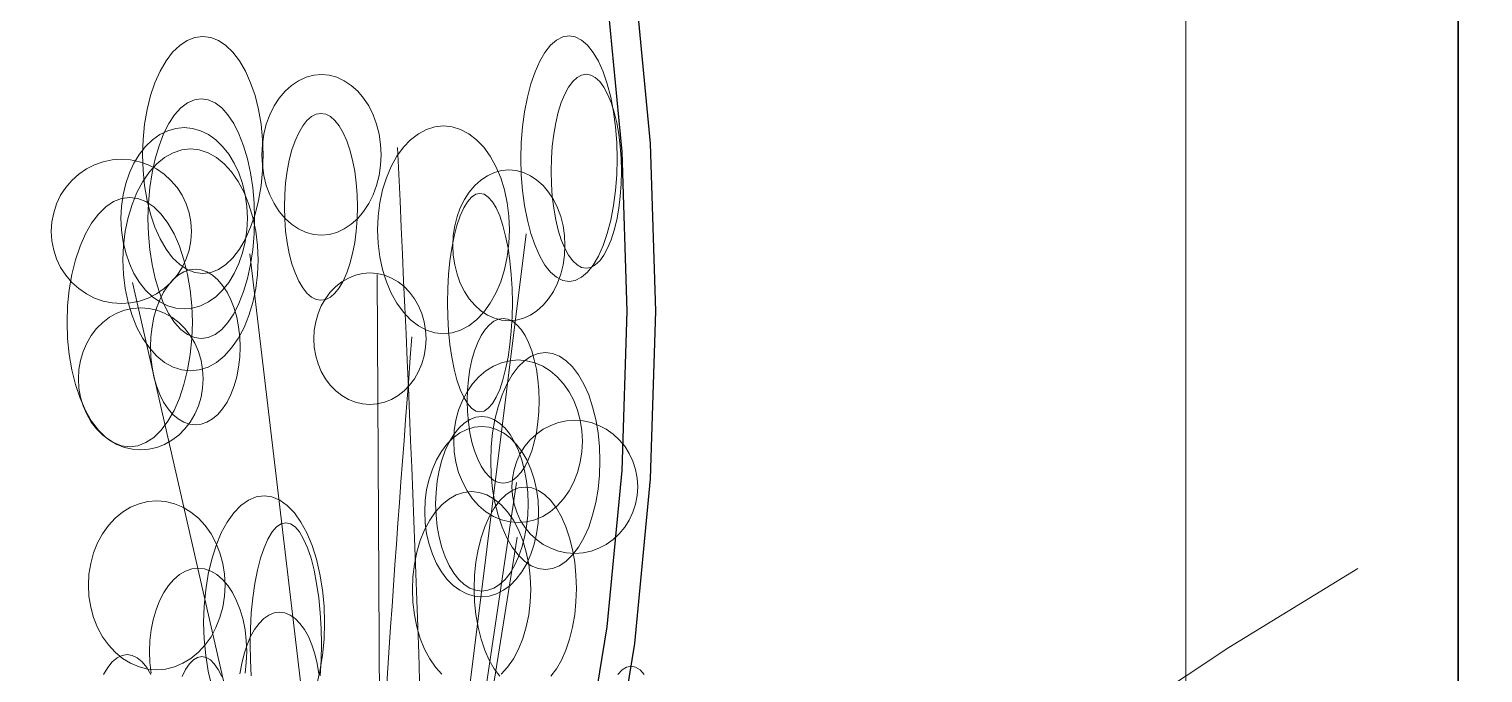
# Model space of a CAD drawing. Header units: millimetres. Extents: x -1800 to 33200, y -8500 to 38400.
# Drawn here: x 14531 to 16720, y 1922 to 2891 of the extents above; entities that cross this region are included whole.
import ezdxf

# ---------------------------------------------------------------- set-up
doc = ezdxf.new("R2010")
doc.units = ezdxf.units.MM
for name, color, linetype, lineweight in [('E-COLUMN', 7, 'Continuous', 30), ('E-GLASS', 4, 'Continuous', 13), ('E-LANDSCAPE', 8, 'Continuous', 9), ('E-PLANT', 3, 'Continuous', 13), ('E-WALL', 7, 'Continuous', 25)]:
    doc.layers.add(name, color=color, linetype=linetype, lineweight=lineweight)

msp = doc.modelspace()

# ---------------------------------------------------------------- linework, layer by layer
at = {"layer": 'E-COLUMN'}
msp.add_lwpolyline([(16682.7, 5803.3), (16898.5, 5803.3), (16898.5, 0), (16682.7, 0)], close=True, dxfattribs=at)
at = {"layer": 'E-GLASS'}
msp.add_line((16272.7, 4691), (16272.7, 241.8), dxfattribs=at)
at = {"layer": 'E-LANDSCAPE'}
msp.add_lwpolyline([(13229.6, 1552.9), (13423.9, 1665.5), (13618.1, 1631.5), (13812.3, 1596.3), (14006.6, 1586.9), (14200.8, 1468.2), (14395, 1137.4), (14589.3, 1253.8), (14783.5, 1524.7), (14977.7, 1657.9), (15172, 1892.6), (15366.2, 1834.8), (15560.5, 1830.8), (15754.7, 1649.7), (15948.9, 1605.1), (16143.2, 1831.1), (16337.4, 1960), (16531.6, 2079)], dxfattribs=at)
at = {"layer": 'E-PLANT'}
for q in [(15279.6, 2583), (14863.5, 2552.8), (15054.9, 2521.9), (14686.8, 2509.5), (15264.8, 2208.3), (15265.6, 2125.9)]:
    msp.add_line((15064.1, 858.4), q, dxfattribs=at)
for points in [[(14883.2, 2701.7), (14882.5, 2678.4), (14880.2, 2655.5), (14876.3, 2633.3), (14871.1, 2612.4), (14864.5, 2592.9), (14856.6, 2575.4), (14847.7, 2559.9), (14837.8, 2547), (14827.2, 2536.6), (14815.9, 2529.1), (14804.3, 2524.6), (14792.4, 2523), (14780.6, 2524.6), (14768.9, 2529.1), (14757.7, 2536.6), (14747, 2547), (14737.2, 2559.9), (14728.2, 2575.4), (14720.4, 2592.9), (14713.8, 2612.4), (14708.5, 2633.3), (14704.7, 2655.5), (14702.4, 2678.4), (14701.6, 2701.7), (14702.4, 2725), (14704.7, 2748), (14708.5, 2770.1), (14713.8, 2791.1), (14720.4, 2810.5), (14728.2, 2828.1), (14737.2, 2843.5), (14747, 2856.5), (14757.7, 2866.8), (14768.9, 2874.3), (14780.6, 2878.9), (14792.4, 2880.4), (14804.3, 2878.9), (14815.9, 2874.3), (14827.2, 2866.8), (14837.8, 2856.5), (14847.7, 2843.5), (14856.6, 2828.1), (14864.5, 2810.5), (14871.1, 2791.1), (14876.3, 2770.1), (14880.2, 2748), (14882.5, 2725), (14883.2, 2701.7)], [(15416.4, 2696.1), (15415.8, 2672), (15413.9, 2648.3), (15410.9, 2625.4), (15406.7, 2603.7), (15401.4, 2583.5), (15395.2, 2565.3), (15388.1, 2549.4), (15380.2, 2536), (15371.7, 2525.3), (15362.7, 2517.5), (15353.4, 2512.8), (15344, 2511.2), (15334.5, 2512.8), (15325.2, 2517.5), (15316.2, 2525.3), (15307.7, 2536), (15299.9, 2549.4), (15292.7, 2565.3), (15286.5, 2583.5), (15281.2, 2603.7), (15277, 2625.4), (15274, 2648.3), (15272.1, 2672), (15271.5, 2696.1), (15272.1, 2720.3), (15274, 2744), (15277, 2766.9), (15281.2, 2788.6), (15286.5, 2808.7), (15292.7, 2826.9), (15299.9, 2842.9), (15307.7, 2856.3), (15316.2, 2867), (15325.2, 2874.8), (15334.5, 2879.5), (15344, 2881.1), (15353.4, 2879.5), (15362.7, 2874.8), (15371.7, 2867), (15380.2, 2856.3), (15388.1, 2842.9), (15395.2, 2826.9), (15401.4, 2808.7), (15406.7, 2788.6), (15410.9, 2766.9), (15413.9, 2744), (15415.8, 2720.3), (15416.4, 2696.1)], [(15060.9, 2702), (15060.1, 2686.2), (15057.8, 2670.7), (15054, 2655.7), (15048.8, 2641.5), (15042.3, 2628.4), (15034.6, 2616.5), (15025.7, 2606.1), (15016, 2597.3), (15005.4, 2590.3), (14994.3, 2585.2), (14982.8, 2582.1), (14971.1, 2581.1), (14959.4, 2582.1), (14947.9, 2585.2), (14936.7, 2590.3), (14926.2, 2597.3), (14916.4, 2606.1), (14907.6, 2616.5), (14899.9, 2628.4), (14893.3, 2641.5), (14888.1, 2655.7), (14884.4, 2670.7), (14882.1, 2686.2), (14881.3, 2702), (14882.1, 2717.7), (14884.4, 2733.2), (14888.1, 2748.2), (14893.3, 2762.4), (14899.9, 2775.5), (14907.6, 2787.4), (14916.4, 2797.8), (14926.2, 2806.6), (14936.7, 2813.6), (14947.9, 2818.7), (14959.4, 2821.8), (14971.1, 2822.8), (14982.8, 2821.8), (14994.3, 2818.7), (15005.4, 2813.6), (15016, 2806.6), (15025.7, 2797.8), (15034.6, 2787.4), (15042.3, 2775.5), (15048.8, 2762.4), (15054, 2748.2), (15057.8, 2733.2), (15060.1, 2717.7), (15060.9, 2702)], [(15422.8, 2677.3), (15422.3, 2658.2), (15421, 2639.4), (15418.7, 2621.4), (15415.7, 2604.2), (15411.8, 2588.3), (15407.3, 2574), (15402.1, 2561.4), (15396.3, 2550.7), (15390.1, 2542.3), (15383.5, 2536.1), (15376.7, 2532.4), (15369.8, 2531.2), (15362.9, 2532.4), (15356.1, 2536.1), (15349.5, 2542.3), (15343.3, 2550.7), (15337.5, 2561.4), (15332.3, 2574), (15327.8, 2588.3), (15323.9, 2604.2), (15320.8, 2621.4), (15318.6, 2639.4), (15317.3, 2658.2), (15316.8, 2677.3), (15317.3, 2696.3), (15318.6, 2715.1), (15320.8, 2733.2), (15323.9, 2750.3), (15327.8, 2766.2), (15332.3, 2780.6), (15337.5, 2793.2), (15343.3, 2803.8), (15349.5, 2812.2), (15356.1, 2818.4), (15362.9, 2822.1), (15369.8, 2823.3), (15376.7, 2822.1), (15383.5, 2818.4), (15390.1, 2812.2), (15396.3, 2803.8), (15402.1, 2793.2), (15407.3, 2780.6), (15411.8, 2766.2), (15415.7, 2750.3), (15418.7, 2733.2), (15421, 2715.1), (15422.3, 2696.3), (15422.8, 2677.3)], [(14870.4, 2605.8), (14869.8, 2582.2), (14867.7, 2559.1), (14864.3, 2536.7), (14859.7, 2515.5), (14853.9, 2495.9), (14846.9, 2478.2), (14839, 2462.6), (14830.3, 2449.5), (14820.9, 2439), (14810.9, 2431.4), (14800.6, 2426.8), (14790.2, 2425.3), (14779.7, 2426.8), (14769.4, 2431.4), (14759.4, 2439), (14750, 2449.5), (14741.3, 2462.6), (14733.4, 2478.2), (14726.5, 2495.9), (14720.6, 2515.5), (14716, 2536.7), (14712.6, 2559.1), (14710.6, 2582.2), (14709.9, 2605.8), (14710.6, 2629.3), (14712.6, 2652.5), (14716, 2674.9), (14720.6, 2696), (14726.5, 2715.7), (14733.4, 2733.4), (14741.3, 2749), (14750, 2762.1), (14759.4, 2772.5), (14769.4, 2780.1), (14779.7, 2784.7), (14790.2, 2786.3), (14800.6, 2784.7), (14810.9, 2780.1), (14820.9, 2772.5), (14830.3, 2762.1), (14839, 2749), (14846.9, 2733.4), (14853.9, 2715.7), (14859.7, 2696), (14864.3, 2674.9), (14867.7, 2652.5), (14869.8, 2629.3), (14870.4, 2605.8)], [(15025.5, 2623.6), (15025, 2605.2), (15023.6, 2587.2), (15021.3, 2569.7), (15018.1, 2553.2), (15014.1, 2537.9), (15009.4, 2524.1), (15004, 2511.9), (14998, 2501.7), (14991.5, 2493.6), (14984.7, 2487.7), (14977.6, 2484.1), (14970.4, 2482.9), (14963.2, 2484.1), (14956.2, 2487.7), (14949.3, 2493.6), (14942.9, 2501.7), (14936.9, 2511.9), (14931.5, 2524.1), (14926.7, 2537.9), (14922.7, 2553.2), (14919.5, 2569.7), (14917.2, 2587.2), (14915.8, 2605.2), (14915.3, 2623.6), (14915.8, 2642), (14917.2, 2660), (14919.5, 2677.4), (14922.7, 2694), (14926.7, 2709.3), (14931.5, 2723.1), (14936.9, 2735.2), (14942.9, 2745.5), (14949.3, 2753.6), (14956.2, 2759.5), (14963.2, 2763.1), (14970.4, 2764.3), (14977.6, 2763.1), (14984.7, 2759.5), (14991.5, 2753.6), (14998, 2745.5), (15004, 2735.2), (15009.4, 2723.1), (15014.1, 2709.3), (15018.1, 2694), (15021.3, 2677.4), (15023.6, 2660), (15025, 2642), (15025.5, 2623.6)], [(14859.6, 2606.4), (14858.8, 2588.6), (14856.3, 2571.1), (14852.3, 2554.2), (14846.8, 2538.2), (14839.9, 2523.3), (14831.7, 2509.9), (14822.3, 2498.1), (14812, 2488.2), (14800.8, 2480.3), (14789, 2474.6), (14776.8, 2471.1), (14764.4, 2469.9), (14751.9, 2471.1), (14739.7, 2474.6), (14727.9, 2480.3), (14716.8, 2488.2), (14706.4, 2498.1), (14697, 2509.9), (14688.8, 2523.3), (14681.9, 2538.2), (14676.4, 2554.2), (14672.4, 2571.1), (14670, 2588.6), (14669.2, 2606.4), (14670, 2624.2), (14672.4, 2641.8), (14676.4, 2658.7), (14681.9, 2674.7), (14688.8, 2689.5), (14697, 2703), (14706.4, 2714.7), (14716.8, 2724.7), (14727.9, 2732.6), (14739.7, 2738.3), (14751.9, 2741.8), (14764.4, 2742.9), (14776.8, 2741.8), (14789, 2738.3), (14800.8, 2732.6), (14812, 2724.7), (14822.3, 2714.7), (14831.7, 2703), (14839.9, 2689.5), (14846.8, 2674.7), (14852.3, 2658.7), (14856.3, 2641.8), (14858.8, 2624.2), (14859.6, 2606.4)], [(15254.4, 2589), (15253.5, 2568.6), (15251, 2548.5), (15246.8, 2529.1), (15241.1, 2510.8), (15233.8, 2493.7), (15225.3, 2478.3), (15215.5, 2464.8), (15204.7, 2453.5), (15193, 2444.4), (15180.7, 2437.8), (15168, 2433.8), (15155, 2432.5), (15142, 2433.8), (15129.3, 2437.8), (15117, 2444.4), (15105.3, 2453.5), (15094.5, 2464.8), (15084.7, 2478.3), (15076.2, 2493.7), (15069, 2510.8), (15063.2, 2529.1), (15059, 2548.5), (15056.5, 2568.6), (15055.6, 2589), (15056.5, 2609.5), (15059, 2629.6), (15063.2, 2649), (15069, 2667.3), (15076.2, 2684.4), (15084.7, 2699.7), (15094.5, 2713.3), (15105.3, 2724.6), (15117, 2733.7), (15129.3, 2740.3), (15142, 2744.3), (15155, 2745.6), (15168, 2744.3), (15180.7, 2740.3), (15193, 2733.7), (15204.7, 2724.6), (15215.5, 2713.3), (15225.3, 2699.7), (15233.8, 2684.4), (15241.1, 2667.3), (15246.8, 2649), (15251, 2629.6), (15253.5, 2609.5), (15254.4, 2589)], [(14775.4, 2586.7), (14774.5, 2572.5), (14771.8, 2558.6), (14767.4, 2545.1), (14761.3, 2532.3), (14753.6, 2520.5), (14744.5, 2509.8), (14734.1, 2500.5), (14722.6, 2492.6), (14710.3, 2486.3), (14697.2, 2481.7), (14683.6, 2478.9), (14669.9, 2478), (14656.1, 2478.9), (14642.5, 2481.7), (14629.5, 2486.3), (14617.1, 2492.6), (14605.6, 2500.5), (14595.2, 2509.8), (14586.1, 2520.5), (14578.4, 2532.3), (14572.3, 2545.1), (14567.9, 2558.6), (14565.2, 2572.5), (14564.3, 2586.7), (14565.2, 2600.9), (14567.9, 2614.8), (14572.3, 2628.3), (14578.4, 2641), (14586.1, 2652.8), (14595.2, 2663.5), (14605.6, 2672.9), (14617.1, 2680.8), (14629.5, 2687.1), (14642.5, 2691.6), (14656.1, 2694.4), (14669.9, 2695.3), (14683.6, 2694.4), (14697.2, 2691.6), (14710.3, 2687.1), (14722.6, 2680.8), (14734.1, 2672.9), (14744.5, 2663.5), (14753.6, 2652.8), (14761.3, 2641), (14767.4, 2628.3), (14771.8, 2614.8), (14774.5, 2600.9), (14775.4, 2586.7)], [(14875.7, 2543.7), (14874.8, 2521.9), (14872.2, 2500.4), (14867.9, 2479.7), (14862, 2460.1), (14854.6, 2441.9), (14845.9, 2425.5), (14835.9, 2411.1), (14824.8, 2398.9), (14812.9, 2389.3), (14800.3, 2382.2), (14787.2, 2378), (14773.9, 2376.5), (14760.7, 2378), (14747.6, 2382.2), (14735, 2389.3), (14723.1, 2398.9), (14712, 2411.1), (14702, 2425.5), (14693.3, 2441.9), (14685.9, 2460.1), (14680, 2479.7), (14675.7, 2500.4), (14673.1, 2521.9), (14672.2, 2543.7), (14673.1, 2565.5), (14675.7, 2586.9), (14680, 2607.6), (14685.9, 2627.2), (14693.3, 2645.4), (14702, 2661.9), (14712, 2676.3), (14723.1, 2688.4), (14735, 2698.1), (14747.6, 2705.1), (14760.7, 2709.4), (14773.9, 2710.8), (14787.2, 2709.4), (14800.3, 2705.1), (14812.9, 2698.1), (14824.8, 2688.4), (14835.9, 2676.3), (14845.9, 2661.9), (14854.6, 2645.4), (14862, 2627.2), (14867.9, 2607.6), (14872.2, 2586.9), (14874.8, 2565.5), (14875.7, 2543.7)], [(15337.8, 2565.5), (15337.1, 2550.7), (15334.9, 2536.1), (15331.4, 2522), (15326.5, 2508.7), (15320.4, 2496.3), (15313.1, 2485.2), (15304.8, 2475.4), (15295.6, 2467.1), (15285.7, 2460.5), (15275.2, 2455.8), (15264.4, 2452.9), (15253.4, 2451.9), (15242.3, 2452.9), (15231.5, 2455.8), (15221, 2460.5), (15211.1, 2467.1), (15202, 2475.4), (15193.6, 2485.2), (15186.4, 2496.3), (15180.2, 2508.7), (15175.3, 2522), (15171.8, 2536.1), (15169.6, 2550.7), (15168.9, 2565.5), (15169.6, 2580.3), (15171.8, 2594.9), (15175.3, 2609), (15180.2, 2622.3), (15186.4, 2634.6), (15193.6, 2645.8), (15202, 2655.6), (15211.1, 2663.9), (15221, 2670.4), (15231.5, 2675.2), (15242.3, 2678.1), (15253.4, 2679.1), (15264.4, 2678.1), (15275.2, 2675.2), (15285.7, 2670.4), (15295.6, 2663.9), (15304.8, 2655.6), (15313.1, 2645.8), (15320.4, 2634.6), (15326.5, 2622.3), (15331.4, 2609), (15334.9, 2594.9), (15337.1, 2580.3), (15337.8, 2565.5)], [(14776.8, 2450), (14776, 2425.5), (14773.5, 2401.4), (14769.6, 2378.1), (14764.1, 2356), (14757.3, 2335.6), (14749.1, 2317.1), (14739.9, 2300.9), (14729.6, 2287.3), (14718.5, 2276.4), (14706.8, 2268.5), (14694.7, 2263.7), (14682.4, 2262.1), (14670.1, 2263.7), (14658, 2268.5), (14646.3, 2276.4), (14635.3, 2287.3), (14625, 2300.9), (14615.7, 2317.1), (14607.6, 2335.6), (14600.7, 2356), (14595.3, 2378.1), (14591.3, 2401.4), (14588.9, 2425.5), (14588.1, 2450), (14588.9, 2474.5), (14591.3, 2498.6), (14595.3, 2521.9), (14600.7, 2543.9), (14607.6, 2564.4), (14615.7, 2582.8), (14625, 2599.1), (14635.3, 2612.7), (14646.3, 2623.6), (14658, 2631.5), (14670.1, 2636.3), (14682.4, 2637.9), (14694.7, 2636.3), (14706.8, 2631.5), (14718.5, 2623.6), (14729.6, 2612.7), (14739.9, 2599.1), (14749.1, 2582.8), (14757.3, 2564.4), (14764.1, 2543.9), (14769.6, 2521.9), (14773.5, 2498.6), (14776, 2474.5), (14776.8, 2450)], [(15258.6, 2479.3), (15258.2, 2457.8), (15257, 2436.7), (15254.9, 2416.3), (15252.1, 2397), (15248.5, 2379.1), (15244.3, 2362.9), (15239.5, 2348.7), (15234.2, 2336.8), (15228.5, 2327.2), (15222.4, 2320.3), (15216.1, 2316.1), (15209.8, 2314.7), (15203.4, 2316.1), (15197.1, 2320.3), (15191, 2327.2), (15185.3, 2336.8), (15180, 2348.7), (15175.2, 2362.9), (15171, 2379.1), (15167.4, 2397), (15164.6, 2416.3), (15162.5, 2436.7), (15161.3, 2457.8), (15160.9, 2479.3), (15161.3, 2500.8), (15162.5, 2521.9), (15164.6, 2542.3), (15167.4, 2561.6), (15171, 2579.5), (15175.2, 2595.7), (15180, 2609.9), (15185.3, 2621.9), (15191, 2631.4), (15197.1, 2638.3), (15203.4, 2642.5), (15209.8, 2643.9), (15216.1, 2642.5), (15222.4, 2638.3), (15228.5, 2631.4), (15234.2, 2621.9), (15239.5, 2609.9), (15244.3, 2595.7), (15248.5, 2579.5), (15252.1, 2561.6), (15254.9, 2542.3), (15257, 2521.9), (15258.2, 2500.8), (15258.6, 2479.3)], [(14848.7, 2412.4), (14848.2, 2397.1), (14846.4, 2382.1), (14843.6, 2367.6), (14839.7, 2353.9), (14834.8, 2341.1), (14829, 2329.6), (14822.3, 2319.5), (14815, 2311), (14807.1, 2304.3), (14798.7, 2299.3), (14790.1, 2296.3), (14781.3, 2295.3), (14772.4, 2296.3), (14763.8, 2299.3), (14755.4, 2304.3), (14747.5, 2311), (14740.2, 2319.5), (14733.5, 2329.6), (14727.7, 2341.1), (14722.8, 2353.9), (14718.9, 2367.6), (14716.1, 2382.1), (14714.4, 2397.1), (14713.8, 2412.4), (14714.4, 2427.7), (14716.1, 2442.7), (14718.9, 2457.2), (14722.8, 2470.9), (14727.7, 2483.7), (14733.5, 2495.2), (14740.2, 2505.3), (14747.5, 2513.8), (14755.4, 2520.5), (14763.8, 2525.5), (14772.4, 2528.5), (14781.3, 2529.5), (14790.1, 2528.5), (14798.7, 2525.5), (14807.1, 2520.5), (14815, 2513.8), (14822.3, 2505.3), (14829, 2495.2), (14834.8, 2483.7), (14839.7, 2470.9), (14843.6, 2457.2), (14846.4, 2442.7), (14848.2, 2427.7), (14848.7, 2412.4)], [(15128.7, 2425), (15128, 2412.1), (15125.8, 2399.4), (15122.3, 2387.2), (15117.4, 2375.6), (15111.2, 2364.8), (15103.9, 2355.1), (15095.6, 2346.5), (15086.4, 2339.3), (15076.5, 2333.6), (15066, 2329.5), (15055.2, 2326.9), (15044.2, 2326.1), (15033.1, 2326.9), (15022.3, 2329.5), (15011.8, 2333.6), (15001.9, 2339.3), (14992.7, 2346.5), (14984.4, 2355.1), (14977.1, 2364.8), (14970.9, 2375.6), (14966, 2387.2), (14962.5, 2399.4), (14960.3, 2412.1), (14959.6, 2425), (14960.3, 2437.9), (14962.5, 2450.6), (14966, 2462.9), (14970.9, 2474.5), (14977.1, 2485.3), (14984.4, 2495), (14992.7, 2503.5), (15001.9, 2510.7), (15011.8, 2516.4), (15022.3, 2520.6), (15033.1, 2523.1), (15044.2, 2524), (15055.2, 2523.1), (15066, 2520.6), (15076.5, 2516.4), (15086.4, 2510.7), (15095.6, 2503.5), (15103.9, 2495), (15111.2, 2485.3), (15117.4, 2474.5), (15122.3, 2462.9), (15125.8, 2450.6), (15128, 2437.9), (15128.7, 2425)], [(14793, 2364.7), (14792.2, 2350.7), (14789.8, 2337), (14785.8, 2323.7), (14780.4, 2311.2), (14773.6, 2299.5), (14765.5, 2289), (14756.2, 2279.8), (14746, 2272), (14735, 2265.8), (14723.3, 2261.3), (14711.3, 2258.6), (14699, 2257.7), (14686.8, 2258.6), (14674.7, 2261.3), (14663.1, 2265.8), (14652, 2272), (14641.8, 2279.8), (14632.6, 2289), (14624.5, 2299.5), (14617.7, 2311.2), (14612.2, 2323.7), (14608.3, 2337), (14605.9, 2350.7), (14605.1, 2364.7), (14605.9, 2378.6), (14608.3, 2392.4), (14612.2, 2405.6), (14617.7, 2418.2), (14624.5, 2429.8), (14632.6, 2440.3), (14641.8, 2449.5), (14652, 2457.3), (14663.1, 2463.5), (14674.7, 2468), (14686.8, 2470.7), (14699, 2471.7), (14711.3, 2470.7), (14723.3, 2468), (14735, 2463.5), (14746, 2457.3), (14756.2, 2449.5), (14765.5, 2440.3), (14773.6, 2429.8), (14780.4, 2418.2), (14785.8, 2405.6), (14789.8, 2392.4), (14792.2, 2378.6), (14793, 2364.7)], [(15298.9, 2331.4), (15298.4, 2315.2), (15297, 2299.3), (15294.8, 2283.9), (15291.6, 2269.3), (15287.7, 2255.9), (15283, 2243.7), (15277.7, 2233), (15271.8, 2223.9), (15265.4, 2216.8), (15258.7, 2211.5), (15251.8, 2208.4), (15244.7, 2207.3), (15237.7, 2208.4), (15230.7, 2211.5), (15224, 2216.8), (15217.6, 2223.9), (15211.7, 2233), (15206.4, 2243.7), (15201.8, 2255.9), (15197.8, 2269.3), (15194.7, 2283.9), (15192.4, 2299.3), (15191, 2315.2), (15190.6, 2331.4), (15191, 2347.6), (15192.4, 2363.5), (15194.7, 2378.9), (15197.8, 2393.4), (15201.8, 2406.9), (15206.4, 2419.1), (15211.7, 2429.8), (15217.6, 2438.8), (15224, 2446), (15230.7, 2451.2), (15237.7, 2454.4), (15244.7, 2455.4), (15251.8, 2454.4), (15258.7, 2451.2), (15265.4, 2446), (15271.8, 2438.8), (15277.7, 2429.8), (15283, 2419.1), (15287.7, 2406.9), (15291.6, 2393.4), (15294.8, 2378.9), (15297, 2363.5), (15298.4, 2347.6), (15298.9, 2331.4)], [(15364.2, 2270.5), (15363.4, 2254.5), (15360.9, 2238.8), (15356.8, 2223.6), (15351.2, 2209.2), (15344.2, 2195.9), (15335.8, 2183.9), (15326.3, 2173.3), (15315.7, 2164.4), (15304.3, 2157.3), (15292.3, 2152.2), (15279.9, 2149), (15267.3, 2148), (15254.6, 2149), (15242.2, 2152.2), (15230.2, 2157.3), (15218.8, 2164.4), (15208.2, 2173.3), (15198.7, 2183.9), (15190.3, 2195.9), (15183.3, 2209.2), (15177.7, 2223.6), (15173.6, 2238.8), (15171.1, 2254.5), (15170.3, 2270.5), (15171.1, 2286.5), (15173.6, 2302.2), (15177.7, 2317.4), (15183.3, 2331.7), (15190.3, 2345), (15198.7, 2357.1), (15208.2, 2367.7), (15218.8, 2376.6), (15230.2, 2383.6), (15242.2, 2388.8), (15254.6, 2391.9), (15267.3, 2393), (15279.9, 2391.9), (15292.3, 2388.8), (15304.3, 2383.6), (15315.7, 2376.6), (15326.3, 2367.7), (15335.8, 2357.1), (15344.2, 2345), (15351.2, 2331.7), (15356.8, 2317.4), (15360.9, 2302.2), (15363.4, 2286.5), (15364.2, 2270.5)], [(15390.4, 2240.8), (15389.7, 2219.5), (15387.6, 2198.5), (15384.2, 2178.3), (15379.4, 2159.1), (15373.5, 2141.3), (15366.4, 2125.3), (15358.3, 2111.2), (15349.4, 2099.3), (15339.7, 2089.8), (15329.5, 2083), (15319, 2078.8), (15308.3, 2077.4), (15297.6, 2078.8), (15287, 2083), (15276.8, 2089.8), (15267.2, 2099.3), (15258.3, 2111.2), (15250.2, 2125.3), (15243.1, 2141.3), (15237.1, 2159.1), (15232.4, 2178.3), (15228.9, 2198.5), (15226.8, 2219.5), (15226.1, 2240.8), (15226.8, 2262.2), (15228.9, 2283.1), (15232.4, 2303.4), (15237.1, 2322.6), (15243.1, 2340.3), (15250.2, 2356.4), (15258.3, 2370.5), (15267.2, 2382.4), (15276.8, 2391.8), (15287, 2398.7), (15297.6, 2402.9), (15308.3, 2404.3), (15319, 2402.9), (15329.5, 2398.7), (15339.7, 2391.8), (15349.4, 2382.4), (15358.3, 2370.5), (15366.4, 2356.4), (15373.5, 2340.3), (15379.4, 2322.6), (15384.2, 2303.4), (15387.6, 2283.1), (15389.7, 2262.2), (15390.4, 2240.8)], [(15282.4, 2176.4), (15281.8, 2159.2), (15280, 2142.3), (15277.1, 2126), (15273, 2110.6), (15268, 2096.3), (15262, 2083.4), (15255.1, 2072.1), (15247.6, 2062.5), (15239.4, 2054.9), (15230.8, 2049.4), (15221.8, 2046), (15212.7, 2044.9), (15203.7, 2046), (15194.7, 2049.4), (15186.1, 2054.9), (15177.9, 2062.5), (15170.4, 2072.1), (15163.5, 2083.4), (15157.5, 2096.3), (15152.5, 2110.6), (15148.4, 2126), (15145.5, 2142.3), (15143.7, 2159.2), (15143.1, 2176.4), (15143.7, 2193.5), (15145.5, 2210.4), (15148.4, 2226.7), (15152.5, 2242.1), (15157.5, 2256.4), (15163.5, 2269.3), (15170.4, 2280.6), (15177.9, 2290.2), (15186.1, 2297.8), (15194.7, 2303.3), (15203.7, 2306.7), (15212.7, 2307.8), (15221.8, 2306.7), (15230.8, 2303.3), (15239.4, 2297.8), (15247.6, 2290.2), (15255.1, 2280.6), (15262, 2269.3), (15268, 2256.4), (15273, 2242.1), (15277.1, 2226.7), (15280, 2210.4), (15281.8, 2193.5), (15282.4, 2176.4)], [(15447.4, 2201.9), (15446.5, 2188.8), (15444.1, 2176), (15440.1, 2163.6), (15434.7, 2151.8), (15427.8, 2140.9), (15419.6, 2131.1), (15410.3, 2122.4), (15400, 2115.1), (15388.9, 2109.3), (15377.1, 2105.1), (15365, 2102.6), (15352.6, 2101.7), (15340.2, 2102.6), (15328.1, 2105.1), (15316.3, 2109.3), (15305.2, 2115.1), (15294.9, 2122.4), (15285.6, 2131.1), (15277.4, 2140.9), (15270.5, 2151.8), (15265.1, 2163.6), (15261.1, 2176), (15258.7, 2188.8), (15257.9, 2201.9), (15258.7, 2215), (15261.1, 2227.9), (15265.1, 2240.3), (15270.5, 2252), (15277.4, 2262.9), (15285.6, 2272.8), (15294.9, 2281.4), (15305.2, 2288.7), (15316.3, 2294.5), (15328.1, 2298.7), (15340.2, 2301.3), (15352.6, 2302.1), (15365, 2301.3), (15377.1, 2298.7), (15388.9, 2294.5), (15400, 2288.7), (15410.3, 2281.4), (15419.6, 2272.8), (15427.8, 2262.9), (15434.7, 2252), (15440.1, 2240.3), (15444.1, 2227.9), (15446.5, 2215), (15447.4, 2201.9)], [(15298, 2164.5), (15297.3, 2147.8), (15295.1, 2131.3), (15291.5, 2115.4), (15286.5, 2100.4), (15280.3, 2086.5), (15272.9, 2073.8), (15264.5, 2062.8), (15255.2, 2053.5), (15245.1, 2046.1), (15234.5, 2040.7), (15223.5, 2037.4), (15212.3, 2036.3), (15201.1, 2037.4), (15190.1, 2040.7), (15179.5, 2046.1), (15169.4, 2053.5), (15160.1, 2062.8), (15151.7, 2073.8), (15144.3, 2086.5), (15138.1, 2100.4), (15133.1, 2115.4), (15129.5, 2131.3), (15127.3, 2147.8), (15126.6, 2164.5), (15127.3, 2181.2), (15129.5, 2197.7), (15133.1, 2213.6), (15138.1, 2228.6), (15144.3, 2242.6), (15151.7, 2255.2), (15160.1, 2266.2), (15169.4, 2275.5), (15179.5, 2283), (15190.1, 2288.3), (15201.1, 2291.6), (15212.3, 2292.7), (15223.5, 2291.6), (15234.5, 2288.3), (15245.1, 2283), (15255.2, 2275.5), (15264.5, 2266.2), (15272.9, 2255.2), (15280.3, 2242.6), (15286.5, 2228.6), (15291.5, 2213.6), (15295.1, 2197.7), (15297.3, 2181.2), (15298, 2164.5)], [(14826, 2053.6), (14825.1, 2037), (14822.5, 2020.7), (14818.2, 2005), (14812.2, 1990), (14804.8, 1976.2), (14795.9, 1963.7), (14785.8, 1952.7), (14774.6, 1943.5), (14762.5, 1936.1), (14749.7, 1930.8), (14736.5, 1927.5), (14723.1, 1926.4), (14709.7, 1927.5), (14696.5, 1930.8), (14683.7, 1936.1), (14671.6, 1943.5), (14660.4, 1952.7), (14650.3, 1963.7), (14641.4, 1976.2), (14634, 1990), (14628, 2005), (14623.7, 2020.7), (14621, 2037), (14620.2, 2053.6), (14621, 2070.2), (14623.7, 2086.6), (14628, 2102.3), (14634, 2117.3), (14641.4, 2131.1), (14650.3, 2143.6), (14660.4, 2154.6), (14671.6, 2163.8), (14683.7, 2171.2), (14696.5, 2176.5), (14709.7, 2179.8), (14723.1, 2180.9), (14736.5, 2179.8), (14749.7, 2176.5), (14762.5, 2171.2), (14774.6, 2163.8), (14785.8, 2154.6), (14795.9, 2143.6), (14804.8, 2131.1), (14812.2, 2117.3), (14818.2, 2102.3), (14822.5, 2086.6), (14825.1, 2070.2), (14826, 2053.6)]]:
    msp.add_lwpolyline(points, close=True, dxfattribs=at)
for points in [[(15152.6, 1919.6), (15142.9, 1930.3), (15134.2, 1943), (15126.5, 1957.5), (15120, 1973.6), (15114.9, 1990.9), (15111.1, 2009.1), (15108.8, 2028), (15108.1, 2047.3), (15108.8, 2066.5), (15111.1, 2085.4), (15114.9, 2103.7), (15120, 2121), (15126.5, 2137), (15134.2, 2151.5), (15142.9, 2164.2), (15152.6, 2174.9), (15163.1, 2183.5), (15174.1, 2189.7), (15185.5, 2193.4), (15197.1, 2194.7), (15208.8, 2193.4), (15220.2, 2189.7), (15231.2, 2183.5), (15241.7, 2174.9), (15251.4, 2164.2), (15260.1, 2151.5), (15267.8, 2137), (15274.3, 2121), (15279.4, 2103.7), (15283.2, 2085.4), (15285.4, 2066.5), (15286.2, 2047.3), (15286.2, 2047.3), (15285.4, 2028), (15283.2, 2009.1), (15279.4, 1990.9), (15274.3, 1973.6), (15267.8, 1957.5), (15260.1, 1943), (15251.4, 1930.3), (15241.7, 1919.6)], [(15239.5, 1916.6), (15231.2, 1927.7), (15223.6, 1940.9), (15217, 1955.9), (15211.4, 1972.5), (15206.9, 1990.4), (15203.7, 2009.4), (15201.7, 2028.9), (15201, 2048.9), (15201.7, 2068.8), (15203.7, 2088.4), (15206.9, 2107.3), (15211.4, 2125.2), (15217, 2141.8), (15223.6, 2156.9), (15231.2, 2170), (15239.5, 2181.1), (15248.6, 2190), (15258.1, 2196.4), (15268, 2200.3), (15278.1, 2201.6), (15288.1, 2200.3), (15298, 2196.4), (15307.5, 2190), (15316.6, 2181.1), (15325, 2170), (15332.5, 2156.9), (15339.2, 2141.8), (15344.8, 2125.2), (15349.2, 2107.3), (15352.5, 2088.4), (15354.4, 2068.8), (15355.1, 2048.9), (15355.1, 2048.9), (15354.4, 2028.9), (15352.5, 2009.4), (15349.2, 1990.4), (15344.8, 1972.5), (15339.2, 1955.9), (15332.5, 1940.9), (15325, 1927.7), (15316.6, 1916.6)], [(14805.9, 1901.7), (14800.6, 1924.1), (14796.8, 1947.8), (14794.4, 1972.3), (14793.7, 1997.3), (14794.4, 2022.2), (14796.8, 2046.7), (14800.6, 2070.4), (14805.9, 2092.8), (14812.5, 2113.6), (14820.3, 2132.4), (14829.3, 2148.9), (14839.2, 2162.8), (14849.9, 2173.9), (14861.2, 2181.9), (14872.8, 2186.8), (14884.7, 2188.4), (14896.6, 2186.8), (14908.3, 2181.9), (14919.6, 2173.9), (14930.3, 2162.8), (14940.2, 2148.9), (14949.1, 2132.4), (14957, 2113.6), (14963.6, 2092.8), (14968.9, 2070.4), (14972.7, 2046.7), (14975, 2022.2), (14975.8, 1997.3), (14975.8, 1997.3), (14975, 1972.3), (14972.7, 1947.8), (14968.9, 1924.1), (14963.6, 1901.7)], [(14865.4, 1917.3), (14864.1, 1940.8), (14863.6, 1964.7), (14864.1, 1988.6), (14865.4, 2012.1), (14867.7, 2034.8), (14870.8, 2056.3), (14874.7, 2076.2), (14879.3, 2094.2), (14884.6, 2110), (14890.5, 2123.3), (14896.8, 2133.9), (14903.4, 2141.6), (14910.3, 2146.3), (14917.4, 2147.9), (14924.4, 2146.3), (14931.3, 2141.6), (14937.9, 2133.9), (14944.2, 2123.3), (14950.1, 2110), (14955.4, 2094.2), (14960, 2076.2), (14963.9, 2056.3), (14967, 2034.8), (14969.3, 2012.1), (14970.6, 1988.6), (14971.1, 1964.7), (14971.1, 1964.7), (14970.6, 1940.8), (14969.3, 1917.3)], [(14714.6, 1921.3), (14712.8, 1937.4), (14712.2, 1953.8), (14712.8, 1970.2), (14714.6, 1986.3), (14717.7, 2001.8), (14722, 2016.5), (14727.3, 2030.2), (14733.6, 2042.5), (14740.8, 2053.3), (14748.8, 2062.5), (14757.3, 2069.7), (14766.4, 2075), (14775.8, 2078.2), (14785.4, 2079.3), (14794.9, 2078.2), (14804.3, 2075), (14813.4, 2069.7), (14822, 2062.5), (14829.9, 2053.3), (14837.1, 2042.5), (14843.4, 2030.2), (14848.8, 2016.5), (14853, 2001.8), (14856.1, 1986.3), (14857.9, 1970.2), (14858.6, 1953.8), (14858.6, 1953.8), (14857.9, 1937.4), (14856.1, 1921.3)], [(14848.4, 1920.4), (14851, 1935.9), (14854.6, 1950.5), (14859.1, 1964.1), (14864.4, 1976.4), (14870.4, 1987.1), (14877.1, 1996.2), (14884.4, 2003.4), (14892, 2008.7), (14899.9, 2011.9), (14907.9, 2012.9), (14916, 2011.9), (14923.9, 2008.7), (14931.5, 2003.4), (14938.7, 1996.2), (14945.4, 1987.1), (14951.5, 1976.4), (14956.8, 1964.1), (14961.3, 1950.5), (14964.8, 1935.9), (14967.4, 1920.4)], [(14642.8, 1919.3), (14649.2, 1929.8), (14656.1, 1938.2), (14663.3, 1944.3), (14670.9, 1948), (14678.6, 1949.2), (14686.2, 1948), (14693.8, 1944.3), (14701.1, 1938.2), (14708, 1929.8), (14714.4, 1919.3)], [(14761.3, 1916.1), (14766.6, 1926.7), (14772.4, 1935.2), (14778.4, 1941.3), (14784.7, 1945), (14791.1, 1946.3), (14797.5, 1945), (14803.8, 1941.3), (14809.8, 1935.2), (14815.6, 1926.7), (14820.9, 1916.1)], [(15417.4, 1919), (15423.8, 1926.1), (15430.5, 1930.3), (15437.3, 1931.7), (15444.1, 1930.3), (15450.8, 1926.1), (15457.3, 1919)]]:
    msp.add_lwpolyline(points, dxfattribs=at)
for points in [[(15107.2, 145.1), (15128.8, 1429.1), (15085.7, 2713)], [(15020.9, 145.1), (15042.5, 1429.1), (15107.2, 2427.7)]]:
    msp.add_spline(points, degree=3, dxfattribs=at)
at = {"layer": 'E-WALL'}
for points in [[(15442.5, 2967.1), (15466.2, 2718.9), (15474.1, 2466.4), (15474.1, 2466.4), (15466.2, 2213.9), (15442.5, 1965.7), (15403.5, 1726.1), (15349.8, 1499.2), (15282.4, 1288.8), (15202.3, 1098.5), (15111.1, 931.7), (15010.1, 791.1), (14901.2, 679.2), (14786.3, 597.9), (14667.2, 548.5), (14546.1, 532), (14425, 548.5)], [(15400.8, 2942), (15423.4, 2706.3), (15431, 2466.4), (15431, 2466.4), (15423.4, 2226.5), (15400.8, 1990.8), (15363.6, 1763.1), (15312.4, 1547.5), (15248.1, 1347.7), (15171.8, 1166.9), (15084.8, 1008.4), (14988.5, 874.9), (14884.7, 768.6), (14775.1, 691.3), (14661.6, 644.4), (14546.1, 628.7), (14430.6, 644.4)]]:
    msp.add_lwpolyline(points, dxfattribs=at)

doc.saveas('drawing.dxf')
